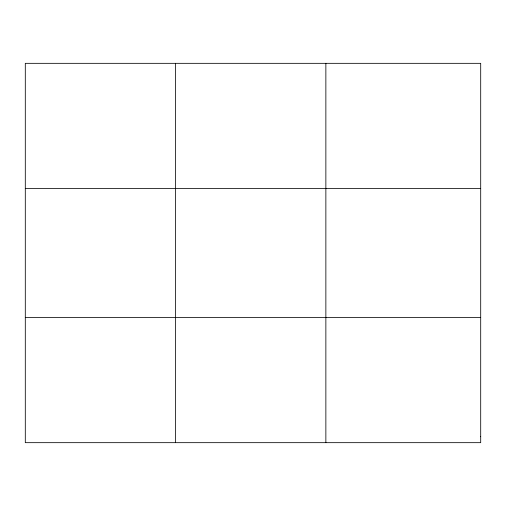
<?xml version="1.0" encoding="UTF-8"?>
<svg xmlns="http://www.w3.org/2000/svg" width="506" height="506" viewBox="0 0 506 506"><rect width="100%" height="100%" fill="white"/><g stroke="black" fill="none" stroke-linecap="round" stroke-linejoin="round"><path stroke-width="0.76" d="M175.582 442.668L175.582 63.332M325.864 442.668L325.864 63.332M25.3 188.517L480.7 188.517M25.3 317.483L480.7 317.483M480.7 436.703L480.7 442.668L25.3 442.668L25.3 63.332L480.7 63.332L480.7 436.703"/></g></svg>
